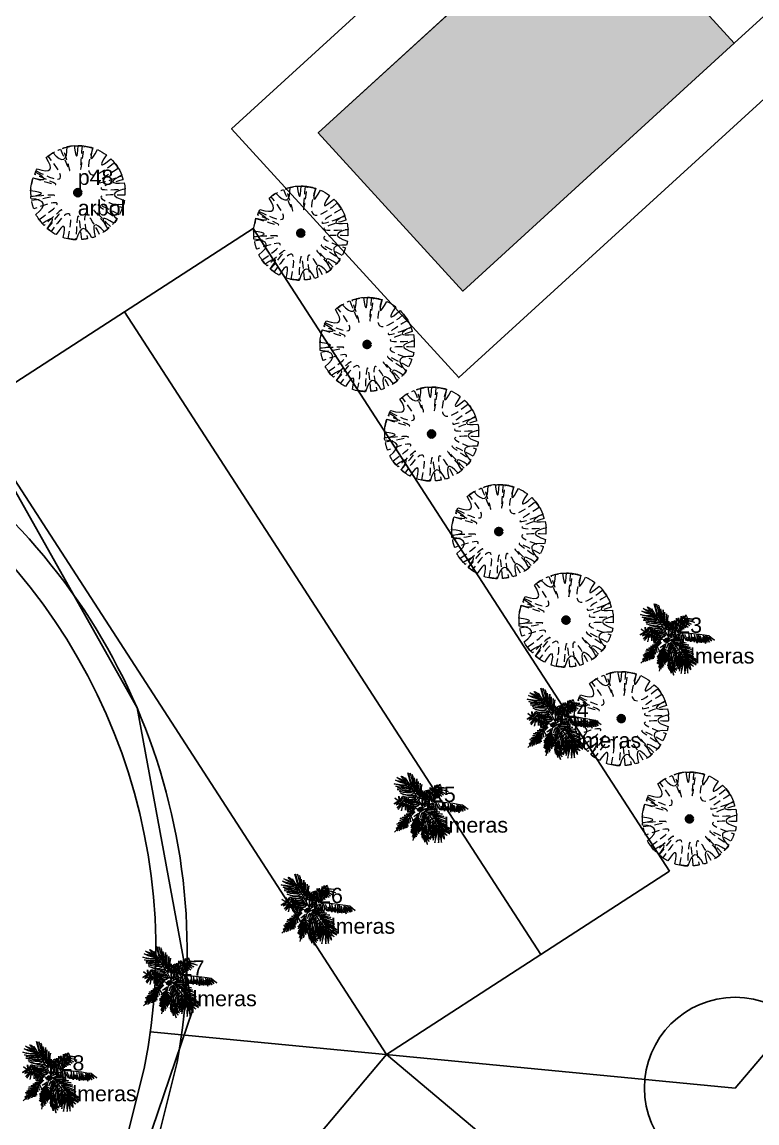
# Model space of a CAD drawing. Header units: metres. Extents: x 859577 to 860336, y 1645916 to 1646650.
# Drawn here: x 859947.53 to 859971.52, y 1645992.92 to 1646028.86 of the extents above; entities that cross this region are included whole.
import ezdxf

# ---------------------------------------------------------------- set-up
doc = ezdxf.new("R2010")
doc.units = ezdxf.units.M
doc.linetypes.add('DASHED', pattern=[0.75, 0.5, -0.25])
doc.layers.add('A-CALZADA', color=252, linetype='Continuous')
doc.layers.add('AA_HATCH TEXTURES', color=7, linetype='Continuous')
for name, color, linetype, lineweight in [('arbol', 174, 'Continuous', 100), ('HATCH', 253, 'Continuous', 0), ('palmeras', 174, 'Continuous', 100), ('VEGETATION', 7, 'Continuous', 0), ('VIEW THIC 0.0', 7, 'Continuous', 0)]:
    doc.layers.add(name, color=color, linetype=linetype, lineweight=lineweight)
doc.styles.get("Standard").update_dxf_attribs({"font": 'arial.ttf'})

# ---------------------------------------------------------------- blocks, each defined once
blk = doc.blocks.new('06092026_CAMPO')
at = {"layer": 'arbol'}
blk.add_point((859949.349, 1646023.287, 38.667), dxfattribs=at)
at = {"layer": 'palmeras'}
for p in [(859968.564, 1646008.666, 39.97), (859964.866, 1646005.908, 39.822), (859960.523, 1646003.145, 39.629), (859956.838, 1645999.845, 39.405), (859952.32, 1645997.48, 39.338), (859948.4, 1645994.377, 39.05)]:
    blk.add_point(p, dxfattribs=at)
at = {"layer": 'arbol'}
for s, p in [('p48', (859949.349, 1646023.537)), ('arbol', (859949.349, 1646022.537))]:
    blk.add_text(s, height=0.5, dxfattribs=at).set_placement(p)
at = {"layer": 'palmeras'}
for s, p in [('p23', (859968.564, 1646008.916)), ('palmeras', (859968.564, 1646007.916)), ('p24', (859964.866, 1646006.158)), ('palmeras', (859964.866, 1646005.158)), ('p25', (859960.523, 1646003.395)), ('palmeras', (859960.523, 1646002.395)), ('p26', (859956.838, 1646000.095)), ('palmeras', (859956.838, 1645999.095)), ('p27', (859952.32, 1645997.73)), ('palmeras', (859952.32, 1645996.73)), ('p28', (859948.4, 1645994.627)), ('palmeras', (859948.4, 1645993.627))]:
    blk.add_text(s, height=0.5, dxfattribs=at).set_placement(p)
blk = doc.blocks.new('*U19')
at = {"layer": 'VEGETATION', "extrusion": (-5.08599e-09, -1.37735e-08, 1)}
for p, q in [((18816.426, 35232.409, 0), (18816.385, 35232.438, 0)), ((18816.385, 35232.438, 0), (18816.455, 35232.413, 0)), ((18816.478, 35232.438, 0), (18816.463, 35232.465, 0)), ((18816.463, 35232.465, 0), (18816.487, 35232.457, 0)), ((18816.514, 35232.402, 0), (18816.478, 35232.438, 0)), ((18816.487, 35232.457, 0), (18816.531, 35232.425, 0)), ((18816.535, 35232.433, 0), (18816.77, 35232.055)), ((18816.62, 35232.39, 0), (18816.584, 35232.522, 0)), ((18816.651, 35232.327, 0), (18816.598, 35232.519, 0)), ((18816.598, 35232.519, 0), (18816.624, 35232.412, 0)), ((18816.672, 35232.385, 0), (18816.63, 35232.518, 0)), ((18816.63, 35232.518, 0), (18816.662, 35232.386, 0)), ((18816.684, 35232.46, 0), (18816.666, 35232.495, 0)), ((18816.666, 35232.495, 0), (18816.687, 35232.358, 0)), ((18816.695, 35232.329, 0), (18816.684, 35232.46, 0)), ((18816.724, 35232.289, 0), (18816.701, 35232.431, 0)), ((18816.701, 35232.431, 0), (18816.717, 35232.343, 0)), ((18816.405, 35232.304, 0), (18816.336, 35232.327, 0)), ((18816.336, 35232.327, 0), (18816.411, 35232.317, 0)), ((18816.434, 35232.352, 0), (18816.359, 35232.39, 0)), ((18816.359, 35232.39, 0), (18816.425, 35232.377, 0)), ((18816.426, 35232.263, 0), (18816.369, 35232.282, 0)), ((18816.369, 35232.282, 0), (18816.441, 35232.271, 0)), ((18816.477, 35232.228, 0), (18816.398, 35232.252, 0)), ((18816.398, 35232.252, 0), (18816.467, 35232.238, 0)), ((18816.469, 35232.29, 0), (18816.405, 35232.304, 0)), ((18816.411, 35232.317, 0), (18816.488, 35232.307, 0)), ((18816.425, 35232.377, 0), (18816.49, 35232.359, 0)), ((18816.469, 35232.385, 0), (18816.426, 35232.409, 0)), ((18816.482, 35232.249, 0), (18816.426, 35232.263, 0)), ((18816.495, 35232.334, 0), (18816.434, 35232.352, 0)), ((18816.441, 35232.271, 0), (18816.515, 35232.27, 0)), ((18816.455, 35232.413, 0), (18816.507, 35232.392, 0)), ((18816.467, 35232.238, 0), (18816.527, 35232.235, 0)), ((18816.54, 35232.354, 0), (18816.469, 35232.385, 0)), ((18816.514, 35232.291, 0), (18816.469, 35232.29, 0)), ((18816.545, 35232.219, 0), (18816.477, 35232.228, 0)), ((18816.535, 35232.253, 0), (18816.482, 35232.249, 0)), ((18816.488, 35232.307, 0), (18816.547, 35232.311, 0)), ((18816.49, 35232.359, 0), (18816.547, 35232.339, 0)), ((18816.563, 35232.318, 0), (18816.495, 35232.334, 0)), ((18816.507, 35232.392, 0), (18816.562, 35232.368, 0)), ((18816.562, 35232.368, 0), (18816.514, 35232.402, 0)), ((18816.567, 35232.293, 0), (18816.514, 35232.291, 0)), ((18816.515, 35232.27, 0), (18816.564, 35232.274, 0)), ((18816.527, 35232.235, 0), (18816.579, 35232.243, 0)), ((18816.531, 35232.425, 0), (18816.567, 35232.374, 0)), ((18816.6, 35232.264, 0), (18816.535, 35232.253, 0)), ((18816.59, 35232.332, 0), (18816.54, 35232.354, 0)), ((18816.611, 35232.232, 0), (18816.545, 35232.219, 0)), ((18816.547, 35232.339, 0), (18816.59, 35232.332, 0)), ((18816.547, 35232.311, 0), (18816.605, 35232.314, 0)), ((18816.605, 35232.314, 0), (18816.563, 35232.318, 0)), ((18816.564, 35232.274, 0), (18816.599, 35232.285, 0)), ((18816.618, 35232.3, 0), (18816.567, 35232.293, 0)), ((18816.579, 35232.243, 0), (18816.627, 35232.257, 0)), ((18816.599, 35232.285, 0), (18816.618, 35232.3, 0)), ((18816.642, 35232.268, 0), (18816.6, 35232.264, 0)), ((18816.664, 35232.234, 0), (18816.611, 35232.232, 0)), ((18816.638, 35232.306, 0), (18816.62, 35232.39, 0)), ((18816.624, 35232.412, 0), (18816.638, 35232.306, 0)), ((18816.627, 35232.257, 0), (18816.642, 35232.268, 0)), ((18816.637, 35232.224, 0), (18816.664, 35232.234, 0)), ((18816.663, 35232.265, 0), (18816.651, 35232.327, 0)), ((18816.662, 35232.386, 0), (18816.663, 35232.265, 0)), ((18816.679, 35232.295, 0), (18816.672, 35232.385, 0)), ((18816.686, 35232.238, 0), (18816.679, 35232.295, 0)), ((18816.687, 35232.358, 0), (18816.686, 35232.238, 0)), ((18816.702, 35232.23, 0), (18816.695, 35232.329, 0)), ((18816.705, 35232.198, 0), (18816.702, 35232.23, 0)), ((18816.707, 35232.239, 0), (18816.705, 35232.198, 0)), ((18816.717, 35232.343, 0), (18816.707, 35232.239, 0)), ((18816.721, 35232.185, 0), (18816.724, 35232.289, 0)), ((18816.737, 35232.253, 0), (18816.728, 35232.176, 0)), ((18816.744, 35232.333, 0), (18816.737, 35232.253, 0)), ((18816.749, 35232.413, 0), (18816.744, 35232.333, 0)), ((18816.747, 35232.178, 0), (18816.752, 35232.263, 0)), ((18816.752, 35232.263, 0), (18816.749, 35232.413, 0)), ((18816.77, 35232.268, 0), (18816.758, 35232.192, 0)), ((18816.767, 35232.153, 0), (18816.78, 35232.248, 0)), ((18816.773, 35232.369, 0), (18816.77, 35232.268, 0)), ((18816.78, 35232.248, 0), (18816.773, 35232.369, 0)), ((18816.802, 35232.257, 0), (18816.785, 35232.177, 0)), ((18816.8, 35232.141, 0), (18816.816, 35232.241, 0)), ((18816.81, 35232.339, 0), (18816.802, 35232.257, 0)), ((18816.816, 35232.241, 0), (18816.81, 35232.339, 0)), ((18816.825, 35232.231, 0), (18816.812, 35232.148, 0)), ((18816.84, 35232.31, 0), (18816.825, 35232.231, 0)), ((18816.828, 35232.17, 0), (18816.84, 35232.31, 0)), ((18816.992, 35232.203, 0), (18816.991, 35232.259, 0)), ((18816.991, 35232.259, 0), (18817.015, 35232.206, 0)), ((18817.03, 35232.204, 0), (18817.028, 35232.265, 0)), ((18817.028, 35232.265, 0), (18817.049, 35232.203, 0)), ((18817.072, 35232.226, 0), (18817.078, 35232.295, 0)), ((18817.078, 35232.295, 0), (18817.087, 35232.275, 0)), ((18817.083, 35232.211, 0), (18817.16, 35232.239, 0)), ((18817.087, 35232.275, 0), (18817.089, 35232.207, 0)), ((18817.1, 35232.183, 0), (18817.102, 35232.243, 0)), ((18817.102, 35232.243, 0), (18817.117, 35232.311, 0)), ((18817.117, 35232.311, 0), (18817.143, 35232.224, 0)), ((18817.143, 35232.224, 0), (18817.145, 35232.24, 0)), ((18817.145, 35232.24, 0), (18817.154, 35232.293, 0)), ((18817.154, 35232.293, 0), (18817.159, 35232.319, 0)), ((18817.154, 35232.231, 0), (18817.252, 35232.211, 0)), ((18817.159, 35232.319, 0), (18817.178, 35232.287, 0)), ((18817.16, 35232.239, 0), (18817.211, 35232.25, 0)), ((18817.178, 35232.287, 0), (18817.19, 35232.262, 0)), ((18817.19, 35232.262, 0), (18817.292, 35232.25, 0)), ((18817.211, 35232.25, 0), (18817.258, 35232.252, 0)), ((18817.258, 35232.252, 0), (18817.292, 35232.25, 0)), ((18816.418, 35232.009, 0), (18816.35, 35232.061, 0)), ((18816.35, 35232.061, 0), (18816.427, 35232.014, 0)), ((18816.481, 35232.201, 0), (18816.394, 35232.223, 0)), ((18816.394, 35232.223, 0), (18816.48, 35232.212, 0)), ((18816.427, 35232.014, 0), (18816.424, 35232.098)), ((18816.424, 35232.098), (18816.448, 35232.015, 0)), ((18816.507, 35232.168), (18816.436, 35232.19)), ((18816.436, 35232.19), (18816.496, 35232.179)), ((18816.503, 35232.132), (18816.447, 35232.158)), ((18816.447, 35232.158), (18816.494, 35232.145)), ((18816.448, 35232.015, 0), (18816.482, 35232.096)), ((18816.482, 35232.096), (18816.471, 35232.007, 0)), ((18816.471, 35232.007, 0), (18816.483, 35232.044)), ((18816.48, 35232.212, 0), (18816.543, 35232.203, 0)), ((18816.531, 35232.192, 0), (18816.481, 35232.201, 0)), ((18816.483, 35232.044), (18816.494, 35232.065)), ((18816.545, 35232.083), (18816.493, 35232.099)), ((18816.493, 35232.099), (18816.558, 35232.087)), ((18816.494, 35232.145), (18816.55, 35232.132)), ((18816.494, 35232.065), (18816.52, 35232.078)), ((18816.496, 35232.179), (18816.56, 35232.172, 0)), ((18816.548, 35232.116), (18816.503, 35232.132)), ((18816.52, 35232.078), (18816.506, 35232.024, 0)), ((18816.562, 35232.16, 0), (18816.507, 35232.168)), ((18816.515, 35232.026, 0), (18816.549, 35232.064)), ((18816.52, 35231.997, 0), (18816.56, 35232.043)), ((18816.543, 35232.036), (18816.52, 35231.997, 0)), ((18816.58, 35232.191, 0), (18816.531, 35232.192, 0)), ((18816.606, 35232.031), (18816.533, 35232.054)), ((18816.533, 35232.054), (18816.6, 35232.041)), ((18816.543, 35232.203, 0), (18816.599, 35232.21, 0)), ((18816.562, 35232.077), (18816.543, 35232.036)), ((18816.597, 35232.074), (18816.545, 35232.083)), ((18816.599, 35232.104), (18816.548, 35232.116)), ((18816.549, 35232.064), (18816.562, 35232.077)), ((18816.55, 35232.132), (18816.62, 35232.123)), ((18816.558, 35232.087), (18816.628, 35232.08)), ((18816.56, 35232.172, 0), (18816.611, 35232.174, 0)), ((18816.56, 35232.043), (18816.605, 35232.063)), ((18816.619, 35232.159, 0), (18816.562, 35232.16, 0)), ((18816.605, 35232.063), (18816.564, 35232.024)), ((18816.645, 35232.041), (18816.568, 35231.989, 0)), ((18816.579, 35232.02), (18816.604, 35232.032)), ((18816.638, 35232.191, 0), (18816.58, 35232.191, 0)), ((18816.652, 35232.068), (18816.597, 35232.074)), ((18816.599, 35232.21, 0), (18816.637, 35232.224, 0)), ((18816.658, 35232.106), (18816.599, 35232.104)), ((18816.6, 35232.041), (18816.656, 35232.043)), ((18816.604, 35232.032), (18816.645, 35232.041)), ((18816.651, 35232.029), (18816.606, 35232.031)), ((18816.611, 35232.174, 0), (18816.677, 35232.191, 0)), ((18816.682, 35232.155, 0), (18816.619, 35232.159, 0)), ((18816.62, 35232.123), (18816.668, 35232.139, 0)), ((18816.628, 35232.08), (18816.673, 35232.089)), ((18816.677, 35232.191, 0), (18816.638, 35232.191, 0)), ((18816.705, 35232.041), (18816.651, 35232.029)), ((18816.706, 35232.07), (18816.652, 35232.068)), ((18816.656, 35232.043), (18816.7, 35232.052)), ((18816.708, 35232.11, 0), (18816.658, 35232.106)), ((18816.668, 35232.139, 0), (18816.693, 35232.151, 0)), ((18816.673, 35232.089), (18816.713, 35232.105, 0)), ((18816.693, 35232.151, 0), (18816.682, 35232.155, 0)), ((18816.682, 35232.006), (18816.725, 35232.031)), ((18816.7, 35232.052), (18816.734, 35232.071)), ((18816.756, 35232.048), (18816.705, 35232.041)), ((18816.734, 35232.071), (18816.706, 35232.07)), ((18816.713, 35232.105, 0), (18816.708, 35232.11, 0)), ((18816.778, 35232.067), (18816.711, 35232.102)), ((18816.711, 35232.102), (18816.762, 35232.085)), ((18816.728, 35232.176, 0), (18816.721, 35232.185, 0)), ((18816.725, 35232.031), (18816.756, 35232.048)), ((18816.758, 35232.192, 0), (18816.744, 35232.135, 0)), ((18816.744, 35232.135, 0), (18816.747, 35232.178, 0)), ((18816.762, 35232.085), (18816.807, 35232.066)), ((18816.785, 35232.177, 0), (18816.765, 35232.116, 0)), ((18816.765, 35232.116, 0), (18816.767, 35232.153, 0)), ((18816.77, 35232.055), (18816.838, 35231.926)), ((18816.899, 35232.04, 0), (18816.775, 35232.127, 0)), ((18816.775, 35232.127, 0), (18816.918, 35232.046, 0)), ((18816.874, 35232.038), (18816.778, 35232.067)), ((18816.812, 35232.148, 0), (18816.783, 35232.068)), ((18816.783, 35232.068), (18816.8, 35232.141, 0)), ((18816.793, 35232.035), (18816.814, 35232.079, 0)), ((18816.918, 35232.046, 0), (18816.806, 35232.149, 0)), ((18816.806, 35232.149, 0), (18816.94, 35232.06, 0)), ((18816.807, 35232.066), (18816.899, 35232.04, 0)), ((18816.814, 35232.079, 0), (18816.828, 35232.17, 0)), ((18816.94, 35232.06, 0), (18816.834, 35232.18, 0)), ((18816.834, 35232.18, 0), (18816.959, 35232.068, 0)), ((18816.885, 35232.16, 0), (18816.883, 35232.18, 0)), ((18816.883, 35232.18, 0), (18816.958, 35232.104, 0)), ((18816.959, 35232.068, 0), (18816.885, 35232.16, 0)), ((18816.905, 35232.008), (18816.968, 35232.097, 0)), ((18816.933, 35232.152, 0), (18816.916, 35232.203, 0)), ((18816.916, 35232.203, 0), (18816.973, 35232.129, 0)), ((18816.958, 35232.104, 0), (18816.933, 35232.152, 0)), ((18816.946, 35232.074, 0), (18816.943, 35232.064, 0)), ((18816.943, 35232.064, 0), (18816.947, 35232.004)), ((18816.956, 35232.041, 0), (18816.946, 35232.074, 0)), ((18816.983, 35232.121, 0), (18816.956, 35232.218, 0)), ((18816.956, 35232.218, 0), (18817.01, 35232.119, 0)), ((18816.965, 35231.974), (18816.956, 35232.041, 0)), ((18816.968, 35232.097, 0), (18817.022, 35232.164, 0)), ((18816.976, 35232.111, 0), (18816.97, 35232.107, 0)), ((18816.97, 35232.107, 0), (18816.974, 35232.024, 0)), ((18816.973, 35232.129, 0), (18816.983, 35232.121, 0)), ((18816.995, 35232.049, 0), (18816.976, 35232.111, 0)), ((18817.01, 35232.119, 0), (18816.992, 35232.203, 0)), ((18817.022, 35231.99, 0), (18816.995, 35232.049, 0)), ((18817.03, 35232.049, 0), (18817.001, 35232.124, 0)), ((18817.001, 35232.124, 0), (18817.015, 35232.05, 0)), ((18817.015, 35232.206, 0), (18817.036, 35232.129, 0)), ((18817.015, 35232.05, 0), (18817.022, 35231.99, 0)), ((18817.022, 35232.164, 0), (18817.083, 35232.211, 0)), ((18817.089, 35232.043, 0), (18817.026, 35232.136, 0)), ((18817.026, 35232.136, 0), (18817.052, 35232.055, 0)), ((18817.036, 35232.129, 0), (18817.03, 35232.204, 0)), ((18817.059, 35231.999, 0), (18817.03, 35232.049, 0)), ((18817.049, 35232.203, 0), (18817.062, 35232.139, 0)), ((18817.052, 35232.055, 0), (18817.059, 35231.999, 0)), ((18817.064, 35232.13, 0), (18817.053, 35232.137, 0)), ((18817.053, 35232.137, 0), (18817.089, 35232.043, 0)), ((18817.062, 35232.139, 0), (18817.068, 35232.143, 0)), ((18817.128, 35232.062, 0), (18817.064, 35232.13, 0)), ((18817.068, 35232.143, 0), (18817.072, 35232.226, 0)), ((18817.207, 35232.094, 0), (18817.072, 35232.192, 0)), ((18817.072, 35232.192, 0), (18817.154, 35232.108, 0)), ((18817.158, 35232.088, 0), (18817.076, 35232.157, 0)), ((18817.076, 35232.157, 0), (18817.106, 35232.112, 0)), ((18817.089, 35232.207, 0), (18817.095, 35232.174, 0)), ((18817.232, 35232.127, 0), (18817.09, 35232.202, 0)), ((18817.09, 35232.202, 0), (18817.207, 35232.094, 0)), ((18817.095, 35232.174, 0), (18817.1, 35232.183, 0)), ((18817.106, 35232.112, 0), (18817.128, 35232.062, 0)), ((18817.261, 35232.151, 0), (18817.111, 35232.218, 0)), ((18817.111, 35232.218, 0), (18817.232, 35232.127, 0)), ((18817.223, 35232.209, 0), (18817.129, 35232.226, 0)), ((18817.129, 35232.226, 0), (18817.261, 35232.151, 0)), ((18817.154, 35232.108, 0), (18817.158, 35232.088, 0)), ((18817.27, 35232.195, 0), (18817.223, 35232.209, 0)), ((18817.252, 35232.211, 0), (18817.322, 35232.183, 0)), ((18817.322, 35232.183, 0), (18817.27, 35232.195, 0)), ((18816.389, 35231.995, 0), (18816.334, 35231.958, 0)), ((18816.334, 35231.958, 0), (18816.379, 35231.978, 0)), ((18816.43, 35231.993, 0), (18816.372, 35231.942, 0)), ((18816.372, 35231.942, 0), (18816.471, 35231.983, 0)), ((18816.379, 35231.978, 0), (18816.43, 35231.993, 0)), ((18816.471, 35231.983, 0), (18816.388, 35231.881, 0)), ((18816.417, 35232.005, 0), (18816.389, 35231.995, 0)), ((18816.429, 35231.894, 0), (18816.411, 35231.857, 0)), ((18816.411, 35231.857, 0), (18816.442, 35231.892, 0)), ((18816.655, 35231.914, 0), (18816.418, 35232.009, 0)), ((18816.473, 35231.989, 0), (18816.429, 35231.894, 0)), ((18816.442, 35231.892, 0), (18816.492, 35231.972, 0)), ((18816.468, 35231.833, 0), (18816.494, 35231.939, 0)), ((18816.483, 35231.932, 0), (18816.47, 35231.842, 0)), ((18816.492, 35231.972, 0), (18816.483, 35231.932, 0)), ((18816.49, 35231.993, 0), (18816.515, 35232.026, 0)), ((18816.506, 35232.024, 0), (18816.49, 35231.993, 0)), ((18816.494, 35231.939, 0), (18816.515, 35231.968, 0)), ((18816.515, 35231.968, 0), (18816.506, 35231.908, 0)), ((18816.506, 35231.908, 0), (18816.531, 35231.965, 0)), ((18816.531, 35231.965, 0), (18816.545, 35231.847, 0)), ((18816.564, 35232.024), (18816.534, 35231.978, 0)), ((18816.534, 35231.978, 0), (18816.579, 35232.02)), ((18816.545, 35231.847, 0), (18816.551, 35231.934, 0)), ((18816.605, 35232), (18816.547, 35232.019, 0)), ((18816.547, 35232.019, 0), (18816.619, 35232.004)), ((18816.551, 35231.934, 0), (18816.556, 35231.955, 0)), ((18816.556, 35231.955, 0), (18816.567, 35231.884, 0)), ((18816.557, 35231.971, 0), (18816.635, 35232.013)), ((18816.568, 35231.989, 0), (18816.557, 35231.971, 0)), ((18816.567, 35231.884, 0), (18816.583, 35231.815, 0)), ((18816.574, 35231.888, 0), (18816.582, 35231.95, 0)), ((18816.583, 35231.815, 0), (18816.574, 35231.888, 0)), ((18816.581, 35231.808, 0), (18816.704, 35231.834, 0)), ((18816.582, 35231.95, 0), (18816.593, 35231.881, 0)), ((18816.618, 35231.988, 0), (18816.584, 35231.96, 0)), ((18816.584, 35231.96, 0), (18816.597, 35231.959, 0)), ((18816.593, 35231.881, 0), (18816.615, 35231.803, 0)), ((18816.597, 35231.959, 0), (18816.649, 35231.979, 0)), ((18816.666, 35231.996), (18816.605, 35232)), ((18816.61, 35231.862, 0), (18816.611, 35231.929, 0)), ((18816.615, 35231.803, 0), (18816.61, 35231.862, 0)), ((18816.713, 35231.977), (18816.611, 35231.985, 0)), ((18816.611, 35231.985, 0), (18816.682, 35231.979)), ((18816.611, 35231.929, 0), (18816.626, 35231.869, 0)), ((18816.661, 35231.952, 0), (18816.617, 35231.964, 0)), ((18816.617, 35231.964, 0), (18816.667, 35231.954, 0)), ((18816.688, 35232.018), (18816.618, 35231.988, 0)), ((18816.619, 35232.004), (18816.682, 35232.006)), ((18816.626, 35231.869, 0), (18816.639, 35231.814, 0)), ((18816.643, 35231.952, 0), (18816.631, 35231.942, 0)), ((18816.631, 35231.942, 0), (18816.646, 35231.941, 0)), ((18816.635, 35232.013), (18816.688, 35232.018)), ((18816.635, 35231.875, 0), (18816.645, 35231.917, 0)), ((18816.639, 35231.814, 0), (18816.635, 35231.875, 0)), ((18816.713, 35231.99), (18816.643, 35231.952, 0)), ((18816.645, 35231.917, 0), (18816.654, 35231.881, 0)), ((18816.646, 35231.941, 0), (18816.673, 35231.943, 0)), ((18816.649, 35231.979, 0), (18816.713, 35231.99)), ((18816.654, 35231.881, 0), (18816.663, 35231.817, 0)), ((18816.779, 35231.856, 0), (18816.655, 35231.914, 0)), ((18816.717, 35231.945, 0), (18816.661, 35231.952, 0)), ((18816.663, 35231.817, 0), (18816.672, 35231.864, 0)), ((18816.718, 35232.003), (18816.666, 35231.996)), ((18816.667, 35231.954, 0), (18816.712, 35231.957, 0)), ((18816.699, 35231.941, 0), (18816.67, 35231.921, 0)), ((18816.67, 35231.921, 0), (18816.686, 35231.916, 0)), ((18816.672, 35231.864, 0), (18816.681, 35231.892, 0)), ((18816.673, 35231.943, 0), (18816.757, 35231.967)), ((18816.675, 35231.915, 0), (18816.719, 35231.918, 0)), ((18816.732, 35231.909, 0), (18816.675, 35231.915, 0)), ((18816.681, 35231.892, 0), (18816.687, 35231.895, 0)), ((18816.682, 35231.979), (18816.73, 35231.99)), ((18816.686, 35231.916, 0), (18816.706, 35231.921, 0)), ((18816.687, 35231.895, 0), (18816.69, 35231.885, 0)), ((18816.69, 35231.885, 0), (18816.688, 35231.839, 0)), ((18816.688, 35231.839, 0), (18816.703, 35231.865, 0)), ((18816.757, 35231.967), (18816.699, 35231.941, 0)), ((18816.703, 35231.865, 0), (18816.721, 35231.878, 0)), ((18816.706, 35231.921, 0), (18816.783, 35231.939)), ((18816.712, 35231.957, 0), (18816.769, 35231.966)), ((18816.777, 35231.986), (18816.713, 35231.977)), ((18816.779, 35231.954), (18816.717, 35231.945, 0)), ((18816.767, 35232.015), (18816.718, 35232.003)), ((18816.719, 35231.918, 0), (18816.763, 35231.931, 0)), ((18816.783, 35231.939), (18816.72, 35231.896, 0)), ((18816.73, 35231.99), (18816.775, 35232.012)), ((18816.777, 35231.922, 0), (18816.732, 35231.909, 0)), ((18816.763, 35231.931, 0), (18816.807, 35231.954)), ((18816.766, 35231.859, 0), (18816.765, 35231.856, 0)), ((18816.775, 35232.012), (18816.767, 35232.015)), ((18816.769, 35231.966), (18816.787, 35231.977)), ((18816.789, 35231.983), (18816.777, 35231.986)), ((18816.807, 35231.954), (18816.779, 35231.954)), ((18816.787, 35231.977), (18816.789, 35231.983)), ((18816.81, 35231.848, 0), (18816.806, 35231.85, 0)), ((18816.824, 35231.897, 0), (18816.82, 35231.897, 0)), ((18816.855, 35231.833, 0), (18816.834, 35231.83, 0)), ((18816.839, 35231.894, 0), (18816.905, 35232.008)), ((18816.839, 35231.894, 0), (18816.839, 35231.894, 0)), ((18816.849, 35231.874, 0), (18816.842, 35231.875, 0)), ((18816.843, 35231.882, 0), (18816.905, 35231.917)), ((18816.843, 35231.882, 0), (18816.848, 35231.881, 0)), ((18816.848, 35231.881, 0), (18816.859, 35231.875, 0)), ((18816.859, 35231.875, 0), (18816.881, 35231.863, 0)), ((18816.897, 35231.922), (18816.875, 35231.953)), ((18816.978, 35231.755, 0), (18816.881, 35231.863, 0)), ((18816.885, 35231.868, 0), (18816.933, 35231.884)), ((18816.9, 35231.95), (18816.897, 35231.922)), ((18816.904, 35232.003), (18816.9, 35231.95)), ((18816.938, 35231.935), (18816.904, 35232.019)), ((18816.904, 35232.019), (18816.904, 35232.003)), ((18816.953, 35231.875), (18816.904, 35231.853, 0)), ((18816.904, 35231.853, 0), (18816.953, 35231.86, 0)), ((18816.905, 35231.917), (18816.994, 35231.959)), ((18816.949, 35231.854, 0), (18816.909, 35231.839, 0)), ((18816.909, 35231.839, 0), (18816.962, 35231.835, 0)), ((18816.933, 35231.884), (18816.989, 35231.888)), ((18816.947, 35232.004), (18816.938, 35231.935)), ((18816.948, 35231.905), (18816.953, 35231.936)), ((18816.955, 35231.866, 0), (18816.948, 35231.905)), ((18816.987, 35231.858), (18816.949, 35231.854, 0)), ((18816.989, 35231.888), (18816.953, 35231.875)), ((18816.953, 35231.86, 0), (18817.009, 35231.861)), ((18816.973, 35231.925), (18816.955, 35231.866, 0)), ((18816.962, 35231.835, 0), (18817.032, 35231.833, 0)), ((18816.976, 35231.955), (18816.965, 35231.974)), ((18816.995, 35231.953), (18816.973, 35231.925)), ((18816.974, 35232.024, 0), (18816.976, 35231.955)), ((18817.051, 35231.861), (18816.987, 35231.858)), ((18816.992, 35231.919), (18816.995, 35231.953)), ((18817.018, 35231.925), (18816.992, 35231.866)), ((18816.992, 35231.866), (18816.992, 35231.919)), ((18816.994, 35231.959), (18817.069, 35231.987, 0)), ((18817.009, 35231.861), (18817.051, 35231.861)), ((18817.03, 35231.97), (18817.018, 35231.925)), ((18817.024, 35231.859), (18817.028, 35231.903)), ((18817.042, 35231.891), (18817.024, 35231.859)), ((18817.028, 35231.903), (18817.035, 35231.97)), ((18817.035, 35231.97), (18817.03, 35231.97)), ((18817.032, 35231.833, 0), (18817.088, 35231.83)), ((18817.055, 35231.929), (18817.042, 35231.891)), ((18817.061, 35231.894), (18817.059, 35231.971)), ((18817.07, 35231.842), (18817.061, 35231.894)), ((18817.069, 35231.987, 0), (18817.105, 35231.992, 0)), ((18817.081, 35231.906), (18817.07, 35231.842)), ((18817.083, 35231.961), (18817.081, 35231.906)), ((18817.095, 35231.871), (18817.081, 35231.919)), ((18817.088, 35231.83), (18817.166, 35231.81)), ((18817.129, 35231.926), (18817.093, 35231.986, 0)), ((18817.111, 35231.823), (18817.095, 35231.871)), ((18817.105, 35231.992, 0), (18817.178, 35231.997, 0)), ((18817.107, 35231.96, 0), (18817.115, 35231.895)), ((18817.115, 35231.895), (18817.111, 35231.823)), ((18817.168, 35231.848), (18817.129, 35231.926)), ((18817.171, 35231.904), (18817.144, 35231.966, 0)), ((18817.178, 35231.877), (18817.168, 35231.848)), ((18817.186, 35231.848), (18817.171, 35231.904)), ((18817.178, 35231.997, 0), (18817.411, 35231.971, 0)), ((18817.198, 35231.849), (18817.186, 35231.848)), ((18817.22, 35231.845), (18817.196, 35231.917)), ((18817.196, 35231.917), (18817.198, 35231.849)), ((18817.254, 35231.829), (18817.216, 35231.984, 0)), ((18817.216, 35231.984, 0), (18817.22, 35231.845)), ((18817.257, 35231.846), (18817.254, 35231.829)), ((18817.287, 35231.843), (18817.257, 35231.978, 0)), ((18817.257, 35231.978, 0), (18817.257, 35231.846)), ((18817.295, 35231.914, 0), (18817.287, 35231.843)), ((18817.319, 35231.823), (18817.295, 35231.914, 0)), ((18817.341, 35231.873, 0), (18817.319, 35231.959, 0)), ((18817.319, 35231.959, 0), (18817.319, 35231.823)), ((18817.368, 35231.809), (18817.341, 35231.873, 0)), ((18817.405, 35231.819), (18817.359, 35231.959, 0)), ((18817.359, 35231.959, 0), (18817.361, 35231.899, 0)), ((18817.361, 35231.899, 0), (18817.368, 35231.809)), ((18817.441, 35231.811), (18817.393, 35231.956, 0)), ((18817.393, 35231.956, 0), (18817.4, 35231.876, 0)), ((18817.4, 35231.876, 0), (18817.405, 35231.819)), ((18817.411, 35231.971, 0), (18817.504, 35231.956, 0)), ((18817.451, 35231.865, 0), (18817.425, 35231.939, 0)), ((18817.425, 35231.939, 0), (18817.44, 35231.851, 0)), ((18817.44, 35231.851, 0), (18817.441, 35231.811)), ((18817.478, 35231.817), (18817.451, 35231.865, 0)), ((18817.517, 35231.8), (18817.466, 35231.911, 0)), ((18817.466, 35231.911, 0), (18817.478, 35231.817)), ((18817.546, 35231.821, 0), (18817.477, 35231.948, 0)), ((18817.477, 35231.948, 0), (18817.517, 35231.8)), ((18817.504, 35231.956, 0), (18817.582, 35231.945, 0)), ((18817.594, 35231.826, 0), (18817.506, 35231.939, 0)), ((18817.506, 35231.939, 0), (18817.536, 35231.874, 0)), ((18817.628, 35231.842, 0), (18817.534, 35231.947, 0)), ((18817.534, 35231.947, 0), (18817.594, 35231.826, 0)), ((18817.536, 35231.874, 0), (18817.546, 35231.821, 0)), ((18817.683, 35231.861, 0), (18817.58, 35231.92, 0)), ((18817.58, 35231.92, 0), (18817.628, 35231.842, 0)), ((18817.582, 35231.945, 0), (18817.683, 35231.861, 0)), ((18816.346, 35231.445, 0), (18816.719, 35231.817, 0)), ((18816.386, 35231.588, 0), (18816.536, 35231.656, 0)), ((18816.525, 35231.637, 0), (18816.386, 35231.588, 0)), ((18816.398, 35231.563, 0), (18816.525, 35231.637, 0)), ((18816.413, 35231.618, 0), (18816.573, 35231.683, 0)), ((18816.536, 35231.656, 0), (18816.413, 35231.618, 0)), ((18816.437, 35231.659, 0), (18816.588, 35231.712, 0)), ((18816.573, 35231.683, 0), (18816.437, 35231.659, 0)), ((18816.449, 35231.691, 0), (18816.627, 35231.74, 0)), ((18816.588, 35231.712, 0), (18816.449, 35231.691, 0)), ((18816.49, 35231.715, 0), (18816.642, 35231.757, 0)), ((18816.627, 35231.74, 0), (18816.49, 35231.715, 0)), ((18816.501, 35231.498, 0), (18816.519, 35231.628, 0)), ((18816.519, 35231.628, 0), (18816.52, 35231.514, 0)), ((18816.52, 35231.748, 0), (18816.671, 35231.783, 0)), ((18816.642, 35231.757, 0), (18816.52, 35231.748, 0)), ((18816.52, 35231.514, 0), (18816.53, 35231.634, 0)), ((18816.53, 35231.634, 0), (18816.542, 35231.518, 0)), ((18816.542, 35231.518, 0), (18816.548, 35231.644, 0)), ((18816.548, 35231.644, 0), (18816.566, 35231.522, 0)), ((18816.557, 35231.773, 0), (18816.702, 35231.81, 0)), ((18816.671, 35231.783, 0), (18816.557, 35231.773, 0)), ((18816.566, 35231.522, 0), (18816.567, 35231.661, 0)), ((18816.567, 35231.661, 0), (18816.588, 35231.547, 0)), ((18816.702, 35231.81, 0), (18816.581, 35231.808, 0)), ((18816.588, 35231.547, 0), (18816.587, 35231.68, 0)), ((18816.587, 35231.68, 0), (18816.608, 35231.609, 0)), ((18816.602, 35231.702, 0), (18816.613, 35231.712, 0)), ((18816.608, 35231.609, 0), (18816.602, 35231.702, 0)), ((18816.613, 35231.712, 0), (18816.641, 35231.636, 0)), ((18816.626, 35231.725, 0), (18816.639, 35231.737, 0)), ((18816.641, 35231.636, 0), (18816.626, 35231.725, 0)), ((18816.639, 35231.737, 0), (18816.685, 35231.659, 0)), ((18816.641, 35231.559, 0), (18816.768, 35231.693, 0)), ((18816.749, 35231.649, 0), (18816.641, 35231.559, 0)), ((18816.647, 35231.525, 0), (18816.749, 35231.649, 0)), ((18816.663, 35231.601, 0), (18816.77, 35231.716, 0)), ((18816.768, 35231.693, 0), (18816.663, 35231.601, 0)), ((18816.672, 35231.644, 0), (18816.782, 35231.753, 0)), ((18816.77, 35231.716, 0), (18816.672, 35231.644, 0)), ((18816.681, 35231.295, 0), (18816.806, 35231.808, 0)), ((18816.692, 35231.728, 0), (18816.778, 35231.79, 0)), ((18816.782, 35231.753, 0), (18816.692, 35231.728, 0)), ((18816.766, 35231.648, 0), (18816.77, 35231.663, 0)), ((18816.82, 35231.572, 0), (18816.766, 35231.648, 0)), ((18816.77, 35231.663, 0), (18816.833, 35231.613, 0)), ((18816.774, 35231.68, 0), (18816.779, 35231.697, 0)), ((18816.833, 35231.613, 0), (18816.774, 35231.68, 0)), ((18816.779, 35231.697, 0), (18816.859, 35231.655, 0)), ((18816.827, 35231.77, 0), (18816.813, 35231.715, 0)), ((18816.813, 35231.715, 0), (18816.831, 35231.756, 0)), ((18816.855, 35231.808, 0), (18816.827, 35231.77, 0)), ((18816.831, 35231.756, 0), (18816.859, 35231.792, 0)), ((18816.838, 35231.644, 0), (18816.846, 35231.694, 0)), ((18816.842, 35231.689, 0), (18816.838, 35231.644, 0)), ((18816.855, 35231.744, 0), (18816.842, 35231.689, 0)), ((18816.846, 35231.694, 0), (18816.865, 35231.735, 0)), ((18816.886, 35231.799, 0), (18816.855, 35231.744, 0)), ((18816.884, 35231.728, 0), (18816.855, 35231.631, 0)), ((18816.855, 35231.631, 0), (18816.875, 35231.699, 0)), ((18816.859, 35231.792, 0), (18816.896, 35231.825, 0)), ((18816.864, 35231.559, 0), (18816.876, 35231.631, 0)), ((18816.865, 35231.735, 0), (18816.894, 35231.785, 0)), ((18816.885, 35231.679, 0), (18816.867, 35231.619, 0)), ((18816.875, 35231.699, 0), (18816.903, 35231.74, 0)), ((18816.876, 35231.631, 0), (18816.9, 35231.689, 0)), ((18816.915, 35231.785, 0), (18816.884, 35231.728, 0)), ((18816.91, 35231.724, 0), (18816.885, 35231.679, 0)), ((18816.896, 35231.825, 0), (18816.886, 35231.799, 0)), ((18816.894, 35231.785, 0), (18816.91, 35231.799, 0)), ((18816.911, 35231.653, 0), (18816.896, 35231.61, 0)), ((18816.9, 35231.689, 0), (18816.939, 35231.721, 0)), ((18816.903, 35231.74, 0), (18816.939, 35231.775, 0)), ((18816.903, 35231.601, 0), (18816.925, 35231.652, 0)), ((18816.91, 35231.799, 0), (18816.916, 35231.798, 0)), ((18816.939, 35231.766, 0), (18816.91, 35231.724, 0)), ((18816.941, 35231.698, 0), (18816.911, 35231.653, 0)), ((18816.916, 35231.798, 0), (18816.915, 35231.785, 0)), ((18816.925, 35231.652, 0), (18816.95, 35231.69, 0)), ((18816.948, 35231.639, 0), (18816.933, 35231.586, 0)), ((18816.965, 35231.825, 0), (18816.934, 35231.819, 0)), ((18816.939, 35231.775, 0), (18816.939, 35231.766, 0)), ((18816.939, 35231.721, 0), (18816.966, 35231.744, 0)), ((18816.966, 35231.744, 0), (18816.941, 35231.698, 0)), ((18816.943, 35231.805, 0), (18817.015, 35231.809, 0)), ((18816.968, 35231.689, 0), (18816.948, 35231.639, 0)), ((18816.95, 35231.69, 0), (18816.98, 35231.715, 0)), ((18816.95, 35231.613, 0), (18816.974, 35231.651, 0)), ((18816.97, 35231.799, 0), (18816.955, 35231.794, 0)), ((18816.985, 35231.632, 0), (18816.962, 35231.577, 0)), ((18817.008, 35231.824, 0), (18816.965, 35231.825, 0)), ((18816.967, 35231.783, 0), (18817.015, 35231.787, 0)), ((18816.98, 35231.715, 0), (18816.968, 35231.689, 0)), ((18816.989, 35231.799, 0), (18816.97, 35231.799, 0)), ((18816.974, 35231.651, 0), (18817.004, 35231.683, 0)), ((18817.247, 35231.4, 0), (18816.978, 35231.755, 0)), ((18817.007, 35231.677, 0), (18816.985, 35231.632, 0)), ((18816.988, 35231.59, 0), (18817.019, 35231.63, 0)), ((18817.015, 35231.798, 0), (18816.989, 35231.799, 0)), ((18817.079, 35231.76, 0), (18816.994, 35231.762, 0)), ((18816.994, 35231.762, 0), (18817.068, 35231.751, 0)), ((18817.004, 35231.683, 0), (18817.007, 35231.677, 0)), ((18817.088, 35231.814, 0), (18817.008, 35231.824, 0)), ((18817.015, 35231.809, 0), (18817.085, 35231.801, 0)), ((18817.061, 35231.792, 0), (18817.015, 35231.798, 0)), ((18817.015, 35231.787, 0), (18817.106, 35231.768, 0)), ((18817.019, 35231.63, 0), (18817.039, 35231.648, 0)), ((18817.04, 35231.637, 0), (18817.021, 35231.576, 0)), ((18817.097, 35231.725, 0), (18817.032, 35231.729, 0)), ((18817.032, 35231.729, 0), (18817.068, 35231.717, 0)), ((18817.039, 35231.648, 0), (18817.04, 35231.637, 0)), ((18817.101, 35231.694, 0), (18817.042, 35231.701, 0)), ((18817.042, 35231.701, 0), (18817.084, 35231.689, 0)), ((18817.112, 35231.781, 0), (18817.061, 35231.792, 0)), ((18817.068, 35231.751, 0), (18817.167, 35231.732, 0)), ((18817.068, 35231.717, 0), (18817.161, 35231.695, 0)), ((18817.15, 35231.653, 0), (18817.075, 35231.672, 0)), ((18817.075, 35231.672, 0), (18817.082, 35231.662, 0)), ((18817.161, 35231.743, 0), (18817.079, 35231.76, 0)), ((18817.082, 35231.662, 0), (18817.179, 35231.628, 0)), ((18817.084, 35231.689, 0), (18817.165, 35231.664, 0)), ((18817.085, 35231.801, 0), (18817.149, 35231.785, 0)), ((18817.143, 35231.807), (18817.088, 35231.814, 0)), ((18817.126, 35231.63, 0), (18817.088, 35231.643, 0)), ((18817.088, 35231.643, 0), (18817.117, 35231.629, 0)), ((18817.177, 35231.712, 0), (18817.097, 35231.725, 0)), ((18817.176, 35231.679, 0), (18817.101, 35231.694, 0)), ((18817.106, 35231.768, 0), (18817.241, 35231.729, 0)), ((18817.185, 35231.774, 0), (18817.112, 35231.781, 0)), ((18817.117, 35231.629, 0), (18817.206, 35231.586, 0)), ((18817.228, 35231.602, 0), (18817.126, 35231.63, 0)), ((18817.166, 35231.81), (18817.143, 35231.807)), ((18817.149, 35231.785, 0), (18817.219, 35231.773)), ((18817.228, 35231.631, 0), (18817.15, 35231.653, 0)), ((18817.241, 35231.729, 0), (18817.161, 35231.743, 0)), ((18817.161, 35231.695, 0), (18817.272, 35231.646, 0)), ((18817.165, 35231.664, 0), (18817.304, 35231.608, 0)), ((18817.167, 35231.732, 0), (18817.256, 35231.691, 0)), ((18817.272, 35231.646, 0), (18817.176, 35231.679, 0)), ((18817.256, 35231.691, 0), (18817.177, 35231.712, 0)), ((18817.179, 35231.628, 0), (18817.304, 35231.556, 0)), ((18817.219, 35231.773), (18817.185, 35231.774, 0)), ((18817.304, 35231.608, 0), (18817.228, 35231.631, 0)), ((18816.374, 35231.511, 0), (18816.496, 35231.61, 0)), ((18816.462, 35231.57, 0), (18816.374, 35231.511, 0)), ((18816.377, 35231.49, 0), (18816.426, 35231.532, 0)), ((18816.386, 35231.467, 0), (18816.462, 35231.567, 0)), ((18816.426, 35231.532, 0), (18816.386, 35231.467, 0)), ((18816.496, 35231.61, 0), (18816.398, 35231.563, 0)), ((18816.43, 35231.47, 0), (18816.487, 35231.584, 0)), ((18816.462, 35231.567, 0), (18816.43, 35231.47, 0)), ((18816.458, 35231.486, 0), (18816.506, 35231.606, 0)), ((18816.487, 35231.584, 0), (18816.458, 35231.486, 0)), ((18816.506, 35231.606, 0), (18816.501, 35231.498, 0)), ((18816.641, 35231.438, 0), (18816.733, 35231.574, 0)), ((18816.734, 35231.553, 0), (18816.641, 35231.438, 0)), ((18816.751, 35231.616, 0), (18816.647, 35231.525, 0)), ((18816.648, 35231.478, 0), (18816.751, 35231.616, 0)), ((18816.733, 35231.574, 0), (18816.648, 35231.478, 0)), ((18816.664, 35231.423, 0), (18816.734, 35231.553, 0)), ((18816.723, 35231.514, 0), (18816.664, 35231.423, 0)), ((18816.671, 35231.367, 0), (18816.723, 35231.514, 0)), ((18816.715, 35231.463, 0), (18816.671, 35231.367, 0)), ((18816.704, 35231.335, 0), (18816.717, 35231.46, 0)), ((18816.717, 35231.46, 0), (18816.74, 35231.361, 0)), ((18816.74, 35231.361, 0), (18816.729, 35231.488, 0)), ((18816.729, 35231.488, 0), (18816.756, 35231.389, 0)), ((18816.786, 35231.421, 0), (18816.734, 35231.542, 0)), ((18816.734, 35231.542, 0), (18816.794, 35231.445, 0)), ((18816.756, 35231.389, 0), (18816.734, 35231.516, 0)), ((18816.734, 35231.516, 0), (18816.786, 35231.421, 0)), ((18816.794, 35231.445, 0), (18816.739, 35231.552, 0)), ((18816.739, 35231.552, 0), (18816.811, 35231.46, 0)), ((18816.811, 35231.46, 0), (18816.75, 35231.57, 0)), ((18816.75, 35231.57, 0), (18816.829, 35231.476, 0)), ((18816.829, 35231.476, 0), (18816.757, 35231.595, 0)), ((18816.757, 35231.595, 0), (18816.834, 35231.509, 0)), ((18816.834, 35231.509, 0), (18816.764, 35231.621, 0)), ((18816.764, 35231.621, 0), (18816.82, 35231.572, 0)), ((18816.903, 35231.355, 0), (18816.813, 35231.624, 0)), ((18816.839, 35231.449, 0), (18816.831, 35231.395, 0)), ((18816.848, 35231.479, 0), (18816.839, 35231.449, 0)), ((18816.845, 35231.401, 0), (18816.848, 35231.479, 0)), ((18816.863, 35231.454, 0), (18816.853, 35231.335, 0)), ((18816.903, 35231.477, 0), (18816.855, 35231.521, 0)), ((18816.855, 35231.521, 0), (18816.87, 35231.513, 0)), ((18816.87, 35231.311, 0), (18816.863, 35231.454, 0)), ((18816.867, 35231.619, 0), (18816.864, 35231.559, 0)), ((18816.946, 35231.448, 0), (18816.868, 35231.544, 0)), ((18816.868, 35231.544, 0), (18816.942, 35231.474, 0)), ((18816.87, 35231.513, 0), (18816.946, 35231.448, 0)), ((18816.875, 35231.466, 0), (18816.879, 35231.468, 0)), ((18816.976, 35231.376, 0), (18816.875, 35231.466, 0)), ((18817.001, 35231.316, 0), (18816.875, 35231.466, 0)), ((18816.879, 35231.468, 0), (18816.961, 35231.399, 0)), ((18816.896, 35231.61, 0), (18816.892, 35231.534, 0)), ((18816.892, 35231.534, 0), (18816.903, 35231.601, 0)), ((18816.942, 35231.474, 0), (18816.892, 35231.544, 0)), ((18816.892, 35231.544, 0), (18816.932, 35231.527, 0)), ((18816.932, 35231.527, 0), (18816.899, 35231.572, 0)), ((18816.947, 35231.431, 0), (18816.903, 35231.477, 0)), ((18816.961, 35231.399, 0), (18816.911, 35231.458, 0)), ((18816.911, 35231.458, 0), (18816.947, 35231.431, 0)), ((18816.92, 35231.48, 0), (18816.932, 35231.545, 0)), ((18816.923, 35231.534, 0), (18816.92, 35231.48, 0)), ((18816.933, 35231.586, 0), (18816.923, 35231.534, 0)), ((18816.932, 35231.545, 0), (18816.95, 35231.613, 0)), ((18816.956, 35231.525, 0), (18816.954, 35231.477, 0)), ((18816.954, 35231.477, 0), (18816.959, 35231.416, 0)), ((18816.962, 35231.577, 0), (18816.956, 35231.525, 0)), ((18816.959, 35231.416, 0), (18816.963, 35231.464, 0)), ((18816.963, 35231.464, 0), (18816.971, 35231.521, 0)), ((18816.971, 35231.521, 0), (18816.988, 35231.59, 0)), ((18816.989, 35231.468, 0), (18816.984, 35231.394, 0)), ((18816.984, 35231.394, 0), (18816.996, 35231.454, 0)), ((18817.001, 35231.523, 0), (18816.989, 35231.468, 0)), ((18816.996, 35231.454, 0), (18817.012, 35231.516, 0)), ((18817.011, 35231.433, 0), (18817, 35231.343, 0)), ((18817, 35231.343, 0), (18817.021, 35231.427, 0)), ((18817.021, 35231.576, 0), (18817.001, 35231.523, 0)), ((18817.02, 35231.483, 0), (18817.011, 35231.433, 0)), ((18817.012, 35231.516, 0), (18817.032, 35231.563, 0)), ((18817.037, 35231.528, 0), (18817.02, 35231.483, 0)), ((18817.021, 35231.427, 0), (18817.034, 35231.49, 0)), ((18817.032, 35231.563, 0), (18817.071, 35231.619, 0)), ((18817.034, 35231.49, 0), (18817.062, 35231.54, 0)), ((18817.05, 35231.486, 0), (18817.034, 35231.419, 0)), ((18817.057, 35231.582, 0), (18817.037, 35231.528, 0)), ((18817.041, 35231.406, 0), (18817.059, 35231.464, 0)), ((18817.086, 35231.543, 0), (18817.05, 35231.486, 0)), ((18817.079, 35231.465, 0), (18817.056, 35231.416, 0)), ((18817.071, 35231.619, 0), (18817.057, 35231.582, 0)), ((18817.059, 35231.464, 0), (18817.085, 35231.51, 0)), ((18817.062, 35231.54, 0), (18817.088, 35231.57, 0)), ((18817.062, 35231.37, 0), (18817.087, 35231.439, 0)), ((18817.112, 35231.521, 0), (18817.079, 35231.465, 0)), ((18817.085, 35231.51, 0), (18817.116, 35231.549, 0)), ((18817.106, 35231.592, 0), (18817.086, 35231.543, 0)), ((18817.087, 35231.439, 0), (18817.109, 35231.484, 0)), ((18817.088, 35231.57, 0), (18817.106, 35231.592, 0)), ((18817.106, 35231.431, 0), (18817.09, 35231.389, 0)), ((18817.127, 35231.481, 0), (18817.106, 35231.431, 0)), ((18817.109, 35231.484, 0), (18817.131, 35231.512, 0)), ((18817.13, 35231.559, 0), (18817.112, 35231.521, 0)), ((18817.113, 35231.401, 0), (18817.137, 35231.455, 0)), ((18817.116, 35231.549, 0), (18817.13, 35231.559, 0)), ((18817.231, 35231.569, 0), (18817.118, 35231.611, 0)), ((18817.118, 35231.611, 0), (18817.169, 35231.584, 0)), ((18817.152, 35231.525, 0), (18817.127, 35231.481, 0)), ((18817.131, 35231.512, 0), (18817.152, 35231.525, 0)), ((18817.248, 35231.536, 0), (18817.136, 35231.58, 0)), ((18817.136, 35231.58, 0), (18817.189, 35231.546, 0)), ((18817.137, 35231.455, 0), (18817.16, 35231.508, 0)), ((18817.149, 35231.467, 0), (18817.14, 35231.398, 0)), ((18817.16, 35231.508, 0), (18817.149, 35231.467, 0)), ((18817.162, 35231.385, 0), (18817.163, 35231.445, 0)), ((18817.163, 35231.445, 0), (18817.172, 35231.488, 0)), ((18817.259, 35231.491, 0), (18817.165, 35231.542, 0)), ((18817.165, 35231.542, 0), (18817.237, 35231.495, 0)), ((18817.169, 35231.584, 0), (18817.251, 35231.545, 0)), ((18817.172, 35231.488, 0), (18817.175, 35231.433, 0)), ((18817.175, 35231.433, 0), (18817.179, 35231.356, 0)), ((18817.189, 35231.546, 0), (18817.35, 35231.428, 0)), ((18817.199, 35231.388, 0), (18817.196, 35231.449, 0)), ((18817.196, 35231.449, 0), (18817.211, 35231.391, 0)), ((18817.238, 35231.4, 0), (18817.204, 35231.451, 0)), ((18817.206, 35231.586, 0), (18817.325, 35231.529, 0)), ((18817.347, 35231.413, 0), (18817.207, 35231.48, 0)), ((18817.207, 35231.48, 0), (18817.301, 35231.383, 0)), ((18817.304, 35231.556, 0), (18817.228, 35231.602, 0)), ((18817.351, 35231.5, 0), (18817.231, 35231.569, 0)), ((18817.237, 35231.495, 0), (18817.347, 35231.415, 0)), ((18817.36, 35231.459, 0), (18817.248, 35231.536, 0)), ((18817.251, 35231.545, 0), (18817.36, 35231.459, 0)), ((18817.35, 35231.428, 0), (18817.259, 35231.491, 0)), ((18817.325, 35231.529, 0), (18817.351, 35231.5, 0)), ((18816.684, 35231.35, 0), (18816.704, 35231.411, 0)), ((18816.704, 35231.411, 0), (18816.704, 35231.335, 0)), ((18816.847, 35231.395, 0), (18816.845, 35231.401, 0)), ((18816.853, 35231.335, 0), (18816.847, 35231.395, 0)), ((18816.874, 35231.338, 0), (18816.87, 35231.311, 0)), ((18816.876, 35231.34, 0), (18816.874, 35231.338, 0)), ((18816.882, 35231.404, 0), (18816.875, 35231.421, 0)), ((18816.875, 35231.421, 0), (18816.876, 35231.34, 0)), ((18816.886, 35231.299, 0), (18816.882, 35231.404, 0)), ((18816.892, 35231.262, 0), (18816.886, 35231.299, 0)), ((18816.896, 35231.38, 0), (18816.892, 35231.262, 0)), ((18816.901, 35231.363, 0), (18816.899, 35231.373, 0)), ((18816.899, 35231.373, 0), (18816.968, 35231.322, 0)), ((18816.901, 35231.392, 0), (18816.981, 35231.316, 0)), ((18816.901, 35231.392, 0), (18817.001, 35231.316, 0)), ((18816.947, 35231.324, 0), (18816.901, 35231.363, 0)), ((18816.902, 35231.347, 0), (18816.94, 35231.226, 0)), ((18816.907, 35231.332, 0), (18816.93, 35231.317, 0)), ((18816.93, 35231.317, 0), (18816.908, 35231.349, 0)), ((18816.908, 35231.349, 0), (18816.946, 35231.321, 0)), ((18816.976, 35231.281, 0), (18816.913, 35231.35, 0)), ((18816.942, 35231.229, 0), (18816.913, 35231.337, 0)), ((18816.913, 35231.337, 0), (18816.976, 35231.274, 0)), ((18816.94, 35231.226, 0), (18816.942, 35231.229, 0)), ((18816.946, 35231.321, 0), (18816.947, 35231.324, 0)), ((18816.976, 35231.274, 0), (18816.976, 35231.281, 0)), ((18817.034, 35231.419, 0), (18817.029, 35231.336, 0)), ((18817.029, 35231.336, 0), (18817.041, 35231.406, 0)), ((18817.047, 35231.299, 0), (18817.062, 35231.37, 0)), ((18817.049, 35231.359, 0), (18817.047, 35231.299, 0)), ((18817.056, 35231.416, 0), (18817.049, 35231.359, 0)), ((18817.077, 35231.252, 0), (18817.095, 35231.326, 0)), ((18817.081, 35231.325, 0), (18817.077, 35231.252, 0)), ((18817.09, 35231.389, 0), (18817.081, 35231.325, 0)), ((18817.095, 35231.326, 0), (18817.113, 35231.401, 0)), ((18817.14, 35231.398, 0), (18817.135, 35231.335, 0)), ((18817.135, 35231.335, 0), (18817.145, 35231.251, 0)), ((18817.145, 35231.251, 0), (18817.155, 35231.318, 0)), ((18817.155, 35231.318, 0), (18817.162, 35231.385, 0)), ((18817.179, 35231.356, 0), (18817.185, 35231.307, 0)), ((18817.185, 35231.307, 0), (18817.198, 35231.258, 0)), ((18817.198, 35231.258, 0), (18817.2, 35231.332, 0)), ((18817.2, 35231.332, 0), (18817.199, 35231.388, 0)), ((18817.211, 35231.391, 0), (18817.231, 35231.345, 0)), ((18817.231, 35231.345, 0), (18817.252, 35231.321, 0)), ((18817.252, 35231.347, 0), (18817.238, 35231.4, 0)), ((18817.301, 35231.383, 0), (18817.246, 35231.416, 0)), ((18817.252, 35231.321, 0), (18817.252, 35231.347, 0))]:
    blk.add_line(p, q, dxfattribs=at)
at = {"layer": 'VEGETATION', "extrusion": (5.08599e-09, 1.37735e-08, -1)}
for centre, major_axis, start_param, end_param in [((18816.786, 35231.856, 0), (0.0167, 0.0167), 2.901972, 5.476383), ((18816.802, 35231.829, 0), (0.0177, 0.0177), 3.664983, 8.037786), ((18816.816, 35231.871, 0), (-0.0227, 0.0227), 5.569618, 8.487626), ((18816.839, 35231.855, 0), (-0.0177, 0.0177), 5.235779, 9.608582)]:
    blk.add_ellipse(centre, major_axis=major_axis, ratio=1, start_param=start_param, end_param=end_param, dxfattribs=at)
blk = doc.blocks.new('*U21')
at = {"layer": 'HATCH', "lineweight": 70, "ltscale": 2}
for radius in [0.0888, 0.0722]:
    blk.add_circle((99.281, -0.505), radius, dxfattribs=at)
at = {"layer": 'VIEW THIC 0.0', "ltscale": 0.5}
for points in [[(98.248, 0.636), (98.315, 0.696), (98.387, 0.751), (98.464, 0.8)], [(98.464, 0.8), (98.786, 0.446), (98.942, 0.512), (98.933, 0.996)], [(98.933, 0.996), (99.007, 1.013), (99.084, 1.025), (99.162, 1.031)], [(99.162, 1.031), (99.227, 0.57), (99.271, 0.572), (99.295, 1.036)], [(99.295, 1.036), (99.46, 1.036), (99.62, 1.008), (99.77, 0.958)], [(99.77, 0.958), (99.652, 0.508), (99.703, 0.488), (99.922, 0.899)], [(99.922, 0.899), (100.027, 0.851), (100.126, 0.792), (100.217, 0.723)], [(100.217, 0.723), (99.962, 0.333), (100.009, 0.292), (100.359, 0.601)], [(97.95, 0.266), (98.41, 0.117), (98.51, 0.24), (98.248, 0.636)], [(100.359, 0.601), (100.514, 0.452), (100.637, 0.27), (100.719, 0.065)], [(97.82, -0.022), (98.273, -0.134), (98.298, -0.073), (97.895, 0.163)], [(97.895, 0.163), (97.912, 0.198), (97.93, 0.232), (97.95, 0.266)], [(100.719, 0.065), (100.302, -0.146), (100.327, -0.228), (100.794, -0.181)], [(97.743, -0.445), (97.749, -0.299), (97.775, -0.157), (97.82, -0.022)], [(100.794, -0.181), (100.808, -0.247), (100.818, -0.314), (100.824, -0.384)], [(97.747, -0.631), (98.208, -0.56), (98.206, -0.498), (97.743, -0.445)], [(97.754, -0.703), (97.751, -0.679), (97.749, -0.655), (97.747, -0.631)], [(97.916, -1.219), (98.29, -0.914), (98.236, -0.742), (97.754, -0.703)], [(100.824, -0.384), (100.363, -0.492), (100.357, -0.62), (100.807, -0.766)], [(100.777, -0.903), (100.301, -0.864), (100.227, -1.024), (100.557, -1.381)], [(100.807, -0.766), (100.799, -0.813), (100.789, -0.858), (100.777, -0.903)], [(98.121, -1.52), (98.042, -1.429), (97.973, -1.328), (97.916, -1.219)], [(98.285, -1.682), (98.561, -1.306), (98.506, -1.252), (98.121, -1.52)], [(100.46, -1.507), (100.076, -1.24), (100.011, -1.304), (100.265, -1.7)], [(100.557, -1.381), (100.527, -1.425), (100.495, -1.467), (100.46, -1.507)], [(98.574, -1.877), (98.47, -1.823), (98.374, -1.757), (98.285, -1.682)], [(98.801, -1.973), (98.907, -1.518), (98.832, -1.486), (98.574, -1.877)], [(99.738, -1.983), (99.526, -1.557), (99.357, -1.579), (99.232, -2.05)], [(100.149, -1.786), (99.834, -1.435), (99.732, -1.488), (99.844, -1.946)], [(100.265, -1.7), (100.228, -1.73), (100.189, -1.759), (100.149, -1.786)], [(99.232, -2.05), (99.082, -2.045), (98.938, -2.018), (98.801, -1.973)], [(99.844, -1.946), (99.809, -1.96), (99.774, -1.972), (99.738, -1.983)]]:
    blk.add_open_spline(points, degree=3, dxfattribs=at)
at = {"layer": 'VIEW THIC 0.0', "linetype": 'DASHED', "ltscale": 0.5}
for points in [[(98.318, 0.682), (98.438, 0.78), (98.572, 0.859), (98.718, 0.917)], [(98.718, 0.917), (99.096, -0.032), (99.123, -0.023), (98.797, 0.947)], [(98.797, 0.947), (98.913, 0.985), (99.036, 1.011), (99.163, 1.021)], [(99.163, 1.021), (99.251, 1.028), (99.338, 1.028), (99.423, 1.02)], [(99.423, 1.02), (99.331, 0.002), (99.355, -0.001), (99.495, 1.012)], [(99.495, 1.012), (99.589, 0.999), (99.679, 0.978), (99.767, 0.949)], [(99.767, 0.949), (99.446, -0.022), (99.679, -0.181), (100.466, 0.47)], [(97.928, 0.205), (98.833, -0.27), (98.963, -0.111), (98.318, 0.682)], [(100.466, 0.47), (100.516, 0.41), (100.561, 0.347), (100.601, 0.28)], [(97.83, -0.026), (98.8, -0.347), (98.814, -0.308), (97.873, 0.089)], [(97.873, 0.089), (97.889, 0.129), (97.908, 0.167), (97.928, 0.205)], [(100.601, 0.28), (99.724, -0.245), (99.762, -0.322), (100.715, 0.048)], [(100.715, 0.048), (100.731, 0.006), (100.746, -0.037), (100.758, -0.081)], [(97.757, -0.63), (97.74, -0.419), (97.767, -0.215), (97.83, -0.026)], [(100.758, -0.081), (99.776, -0.365), (99.795, -0.466), (100.814, -0.384)], [(97.772, -0.756), (98.781, -0.59), (98.776, -0.548), (97.757, -0.63)], [(100.816, -0.593), (99.796, -0.536), (99.771, -0.668), (100.741, -0.989)], [(100.814, -0.384), (100.819, -0.455), (100.82, -0.524), (100.816, -0.593)], [(97.844, -1.031), (97.812, -0.943), (97.788, -0.851), (97.772, -0.756)], [(98.024, -1.379), (98.865, -0.798), (98.805, -0.682), (97.844, -1.031)], [(98.292, -1.674), (98.954, -0.896), (98.919, -0.864), (98.187, -1.576)], [(100.344, -1.616), (99.638, -0.877), (99.623, -0.891), (100.297, -1.659)], [(100.636, -1.232), (99.736, -0.749), (99.712, -0.788), (100.567, -1.349)], [(100.741, -0.989), (100.713, -1.073), (100.678, -1.155), (100.636, -1.232)], [(98.187, -1.576), (98.128, -1.515), (98.073, -1.449), (98.024, -1.379)], [(98.963, -2.006), (99.178, -1.007), (98.996, -0.928), (98.417, -1.77)], [(99.408, -2.035), (99.326, -1.017), (99.262, -1.018), (99.216, -2.039)], [(99.993, -1.867), (99.521, -0.961), (99.39, -1.007), (99.6, -2.008)], [(100.567, -1.349), (100.503, -1.446), (100.428, -1.535), (100.344, -1.616)], [(98.417, -1.77), (98.374, -1.74), (98.332, -1.708), (98.292, -1.674)], [(100.297, -1.659), (100.205, -1.74), (100.103, -1.81), (99.993, -1.867)], [(99.216, -2.039), (99.13, -2.035), (99.046, -2.024), (98.963, -2.006)], [(99.6, -2.008), (99.538, -2.021), (99.474, -2.03), (99.408, -2.035)]]:
    blk.add_open_spline(points, degree=3, dxfattribs=at)

msp = doc.modelspace()

# ---------------------------------------------------------------- hatches: boundary and pattern name
at = {"layer": 'AA_HATCH TEXTURES', "transparency": 33554508}
h = msp.add_hatch(color=5, dxfattribs=at)
h.dxf.hatch_style = 1
h.paths.add_polyline_path([(859961.91734, 1646020.07163), (859957.19779, 1646025.24132), (859966.06012, 1646033.33199), (859970.77968, 1646028.1623)])
h.paths.add_polyline_path([(859970.63549, 1646032.76981), (859975.80519, 1646037.48937), (859973.44541, 1646040.07422), (859968.27571, 1646035.35466)])

# ---------------------------------------------------------------- linework, layer by layer
at = {"elevation": 39.27637}
for points in [[(859980.99047, 1646034.77591), (859973.57402, 1646042.89972), (859966.92726, 1646036.83172), (859954.37228, 1646025.36993), (859961.78873, 1646017.24612), (859972.12813, 1646026.68524)], [(859961.91734, 1646020.07163), (859957.19779, 1646025.24132), (859966.06012, 1646033.33199), (859970.77968, 1646028.1623)]]:
    msp.add_lwpolyline(points, close=True, dxfattribs=at)
at = {"color": 251, "true_color": 0x636466, "elevation": 39.27637}
msp.add_lwpolyline([(859978.16496, 1646034.90452), (859973.44541, 1646040.07422), (859968.27571, 1646035.35466), (859957.19779, 1646025.24132), (859961.91734, 1646020.07163), (859970.77968, 1646028.1623), (859978.16496, 1646034.90452)], dxfattribs=at)
for points in [[(859968.66424, 1646001.13494), (859955.07228, 1646022.11728), (859950.87581, 1646019.39889), (859964.46777, 1645998.41655)], [(859964.46777, 1645998.41655), (859950.87581, 1646019.39889), (859945.84005, 1646016.13681), (859959.43201, 1645995.15448)], [(859947.90758, 1645972.17215), (859964.01971, 1645991.28757), (859959.43201, 1645995.15448), (859943.31988, 1645976.03906)]]:
    msp.add_lwpolyline(points, close=True)
for points in [[(859945.84005, 1646016.13681), (859951.28376, 1646006.46379), (859953.10438, 1645996.6164), (859948.93115, 1645984.32342)], [(859970.80719, 1645994.05912), (859986.67024, 1646012.73008)], [(859970.80719, 1645994.05912), (859951.71965, 1645995.89713)]]:
    msp.add_lwpolyline(points)
msp.add_circle((859970.80719, 1645994.05912), 2.96077)
at = {"layer": 'A-CALZADA'}
for points in [[(859943.8077, 1646015.37692, -0.30107441), (859952.59615, 1645994.90468), (859951.19355, 1645989.288, -0.18494319), (859945.04279, 1645980.49638), (859898.22166, 1645948.8359)], [(859943.72159, 1646014.25706, -0.29892438), (859951.51339, 1645994.69624), (859950.22334, 1645989.53028, -0.18494319), (859944.48264, 1645981.32477), (859897.49407, 1645949.55106)]]:
    msp.add_lwpolyline(points, format="xyb", dxfattribs=at)

# ---------------------------------------------------------------- block references
msp.add_blockref('06092026_CAMPO', (0, 0))
at = {"layer": 'HATCH', "color": 254, "ltscale": 0.2, "true_color": 0xe1cfb7}
for p in [(859850.06871, 1646023.79134, 38.66712), (859857.34748, 1646022.47025, 38.92939), (859859.51209, 1646018.83465, 38.92939), (859861.61681, 1646015.91292, 38.92939), (859863.81149, 1646012.72802, 38.92939), (859866.00681, 1646009.83706, 38.92939), (859867.81065, 1646006.62211, 38.92939), (859870.03539, 1646003.34707, 38.92939)]:
    msp.add_blockref('*U21', p, dxfattribs=at)
at = {"layer": 'HATCH', "color": 7, "ltscale": 0.2, "true_color": 0xffffff, "xscale": 1.79448815951078, "yscale": 1.79448815951078, "zscale": 1.79448815951078}
for p in [(826202.02502, 1582785.5201, 39.97012), (826198.3269, 1582782.76252, 39.82216), (826193.98409, 1582779.99878, 39.62888), (826190.29876, 1582776.69947, 39.40496), (826185.78107, 1582774.33417, 39.33753), (826181.86125, 1582771.23138, 39.05039)]:
    msp.add_blockref('*U19', p, dxfattribs=at)

doc.saveas('drawing.dxf')
